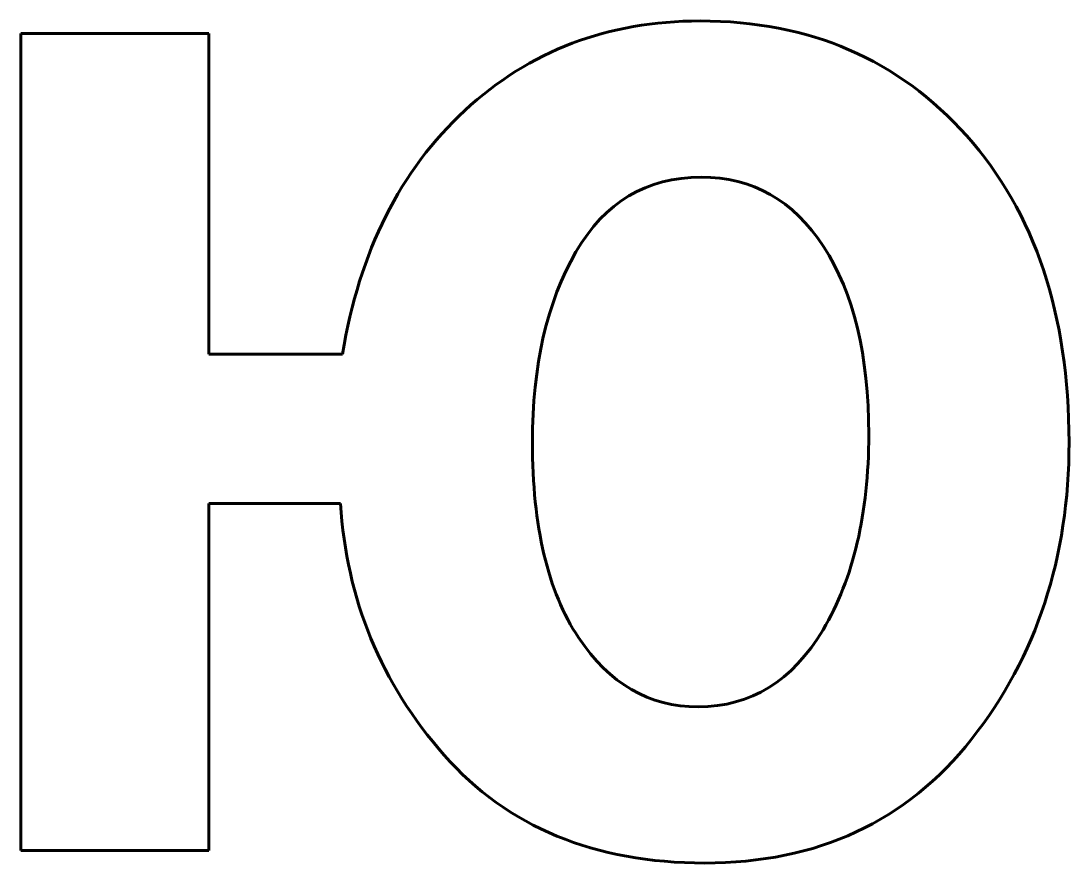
# Model space of a CAD drawing. Header units: millimetres. Extents: x 0 to 253, y -3 to 200.
import ezdxf

# ---------------------------------------------------------------- set-up
doc = ezdxf.new("R2010")
doc.units = ezdxf.units.MM
doc.linetypes.add('K5LT_BASIC', pattern=[0])

msp = doc.modelspace()

# ---------------------------------------------------------------- linework, layer by layer
at = {"color": 5, "linetype": 'K5LT_BASIC', "lineweight": 60}
for p, q in [((0, 196.97), (0, 0)), ((45.31, 196.97), (0, 196.97)), ((45.31, 119.64), (45.31, 196.97)), ((77.53, 119.64), (45.31, 119.64)), ((45.31, 0), (45.31, 83.68)), ((45.31, 83.68), (77.08, 83.68)), ((0, 0), (45.31, 0))]:
    msp.add_line(p, q, dxfattribs=at)
for points in [[(163.82, 200.02), (141.55, 200.02), (122.69, 192.83), (107.08, 178.45)], [(228.14, 172.29), (211.69, 190.76), (190.27, 200.02), (163.82, 200.02)], [(107.08, 178.45), (91.51, 164.06), (81.66, 144.46), (77.53, 119.64)], [(252.82, 98.41), (252.82, 129.19), (244.59, 153.82), (228.14, 172.29)], [(164.06, 162.34), (150.91, 162.34), (140.81, 156.33), (133.87, 144.31)], [(193.62, 145.6), (186.32, 156.77), (176.47, 162.34), (164.06, 162.34)], [(133.87, 144.31), (126.88, 132.3), (123.38, 116.98), (123.38, 98.41)], [(123.38, 98.41), (123.38, 78.12), (127.07, 62.4), (134.51, 51.32)], [(229.32, 26.84), (244.99, 46.74), (252.82, 70.63), (252.82, 98.41)], [(77.08, 83.68), (78.51, 60.53), (86.88, 40.24), (102.1, 22.95)], [(163.37, 34.62), (176.08, 34.62), (186.08, 40.83), (193.47, 53.19)], [(134.51, 51.32), (141.9, 40.19), (151.55, 34.62), (163.37, 34.62)], [(164.95, -3.05), (192.18, -3.05), (213.61, 6.95), (229.32, 26.84)], [(102.1, 22.95), (117.37, 5.62), (138.3, -3.05), (164.95, -3.05)]]:
    msp.add_open_spline(points, degree=3, dxfattribs=at)
msp.add_open_spline([(193.47, 53.19), (200.81, 65.56), (204.5, 81.22), (204.5, 119.34), (200.86, 134.46), (193.62, 145.6)], degree=3, knots=[0, 0, 0, 0, 1.5, 1.5, 3, 3, 3, 3], dxfattribs=at)

doc.saveas('drawing.dxf')
